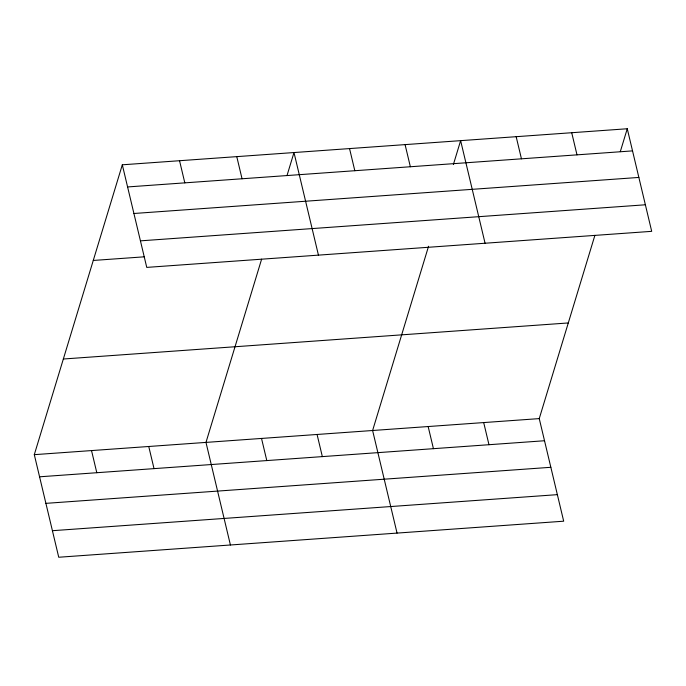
<?xml version="1.0" encoding="UTF-8"?>
<svg xmlns="http://www.w3.org/2000/svg" width="686" height="686" viewBox="0 0 686 686"><rect width="100%" height="100%" fill="white"/><g stroke="black" fill="none" stroke-linecap="round" stroke-linejoin="round"><path stroke-width="1.03" d="M594.891 235.358L539.247 418.606L563.686 521.197L58.739 557.246L34.3 454.664L122.314 164.803L627.261 128.754L651.7 231.336L146.753 267.394L122.314 164.803M261.623 259.154L205.98 442.401L230.419 544.993M287.04 175.462L293.994 152.549L318.441 255.132M428.561 246.257L372.609 430.508L397.048 533.091M453.369 164.563L460.632 140.647L485.071 243.238M620.298 151.666L627.261 128.754M127.587 186.944L632.535 150.886M133.916 213.492L638.863 177.434M140.433 240.846L645.372 204.788M93.27 260.457L144.137 256.83M63.344 359.01L568.291 322.952M34.3 454.664L539.247 418.606M39.574 476.804L544.521 440.746M45.902 503.353L550.841 467.295M52.41 530.698L557.358 494.649M571.721 132.715L576.995 154.856M516.172 136.686L521.446 158.818M483.699 422.576L488.972 444.708M405.083 144.617L410.357 166.749M428.158 426.538L433.432 448.678M349.543 148.579L354.816 170.72M317.069 434.47L322.343 456.61M236.773 156.631L242.047 178.772M261.52 438.44L266.803 460.58M179.543 160.721L184.817 182.862M148.751 446.492L154.024 468.632M91.53 450.582L96.803 472.714"/></g></svg>
